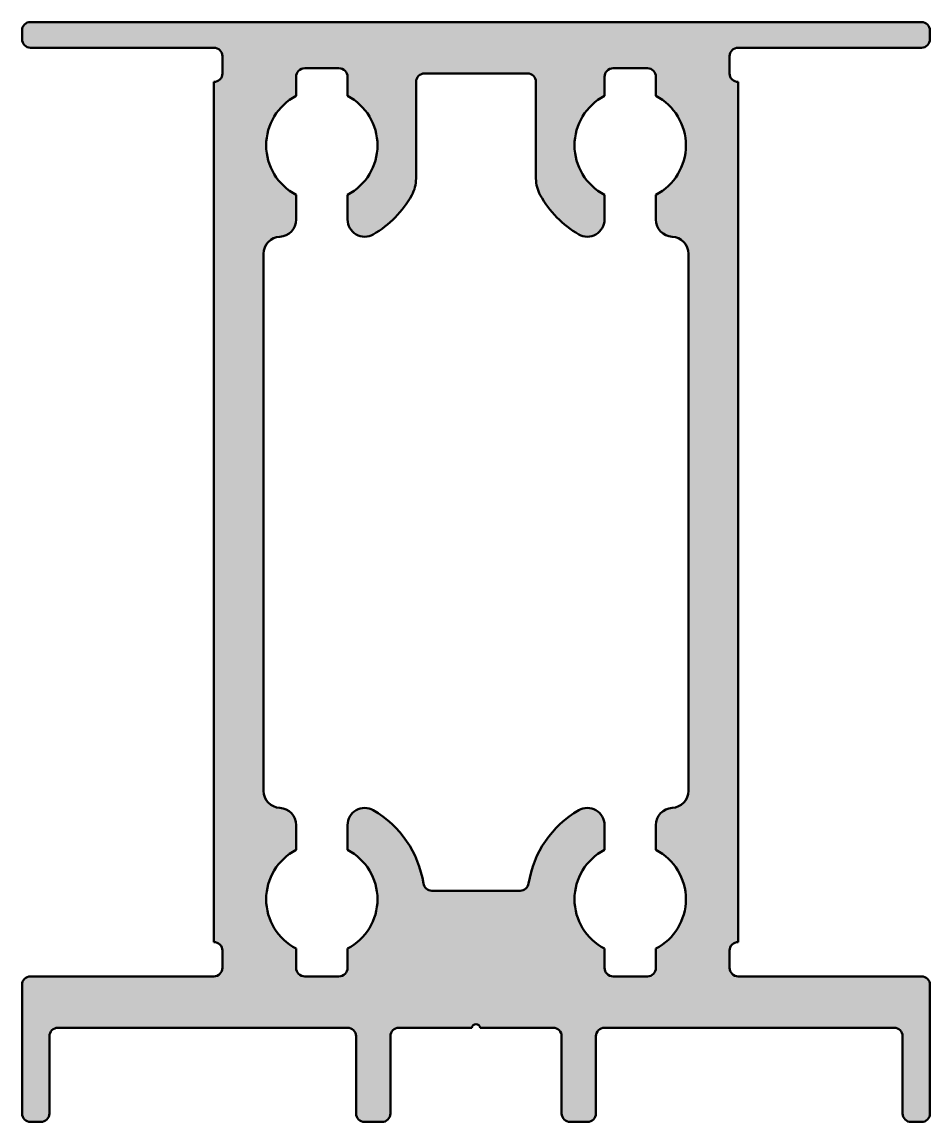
# Model space of a CAD drawing. Extents: x 0 to 53, y 0 to 64.2.
import ezdxf

# ---------------------------------------------------------------- set-up
doc = ezdxf.new("R2010")
doc.units = 0
doc.layers.add('0S-Alu contour', color=7, linetype='Continuous', lineweight=50)
doc.layers.add('0S-Alu hatch', color=252, linetype='Continuous', lineweight=25)

# ---------------------------------------------------------------- blocks, each defined once
blk = doc.blocks.new('324300__2AAA5F1A_5948_4C74_90EB_8D8B27B6CE67_')
at = {"layer": '0S-Alu hatch'}
h = blk.add_hatch(color=256, dxfattribs=at)
edge = h.paths.add_edge_path()
edge.add_ellipse((52.49999999999998, 63.70000499999999), major_axis=(-0.5000000000000142, 0), ratio=1, start_angle=180, end_angle=269.9999999999992, ccw=False)
edge.add_line((52.99999999999999, 63.70000500000001), (53, 63.20000099999997))
edge.add_ellipse((52.5, 63.20000099999998), major_axis=(-0.5, 0), ratio=1, start_angle=90, end_angle=180, ccw=False)
edge.add_line((52.5, 62.70000099999998), (41.79999900000001, 62.70000099999999))
edge.add_arc((41.79999900000001, 62.20000099999999), 0.5000000000000071, 90.00000000000081, 180)
edge.add_line((41.299999, 62.20000099999999), (41.29999899999999, 61.200005))
edge.add_arc((41.79999899999999, 61.20000500000003), 0.5000000000000071, 180, 270.0000000000033)
edge.add_line((41.79999900000002, 60.70000500000002), (41.79999900000001, 10.49999599999999))
edge.add_arc((41.799999, 9.999995999999985), 0.5, 89.99999999999837, 180)
edge.add_line((41.299999, 9.999995999999985), (41.29999899999999, 8.999999999999995))
edge.add_arc((41.79999899999999, 8.999999999999998), 0.5, 180, 270)
edge.add_line((41.79999899999999, 8.499999999999998), (52.5, 8.5))
edge.add_ellipse((52.5, 8.000000000000004), major_axis=(-0.4999999999999965, 0), ratio=1, start_angle=180, end_angle=270.0000000000008, ccw=False)
edge.add_line((53, 8), (53, 0.5))
edge.add_ellipse((52.5, 0.4999999999999953), major_axis=(-0.4999999999999929, 0), ratio=1, start_angle=89.9999999999992, end_angle=180, ccw=False)
edge.add_line((52.5, 0), (51.900002, 0))
edge.add_ellipse((51.90000199999999, 0.4999999999999958), major_axis=(-0.4999999999999958, 0), ratio=1, start_angle=0, end_angle=90.0000000000008, ccw=False)
edge.add_line((51.40000199999999, 0.5000000000000006), (51.40000199999999, 4.999999999999994))
edge.add_arc((50.90000199999998, 4.999999999999992), 0.5000000000000054, 0, 90)
edge.add_line((50.90000199999998, 5.499999999999998), (34.00000000000001, 5.499999999999999))
edge.add_arc((34, 4.999999999999996), 0.5, 89.9999999999992, 180)
edge.add_line((33.5, 4.999999999999996), (33.5, 0.5000000000000071))
edge.add_ellipse((33, 0.4999999999999991), major_axis=(-0.5, 0), ratio=1, start_angle=90, end_angle=180, ccw=False)
edge.add_line((33, 0), (32, 0))
edge.add_ellipse((32, 0.500000000000001), major_axis=(-0.500000000000001, 0), ratio=1, start_angle=0, end_angle=90, ccw=False)
edge.add_line((31.5, 0.5000000000000002), (31.50000000000001, 5.000000000000001))
edge.add_arc((31.00000000000001, 4.999999999999998), 0.5000000000000018, 0, 90.0000000000004)
edge.add_line((31, 5.5), (26.75045479255587, 5.5))
edge.add_arc((26.50099199999998, 5.447618537293573), 0.2549029276117714, 11.85852003341496, 168.1414799665824)
edge.add_line((26.25152920744408, 5.500000000000012), (22, 5.5))
edge.add_arc((22.00000000000001, 5.000000000000003), 0.4999999999999965, 90.0000000000004, 180)
edge.add_line((21.50000000000001, 5.000000000000003), (21.5, 0.5000000000000009))
edge.add_ellipse((21, 0.5000000000000057), major_axis=(-0.5000000000000036, 0), ratio=1, start_angle=89.9999999999996, end_angle=180, ccw=False)
edge.add_line((21, 0), (20, 0))
edge.add_ellipse((20, 0.5000000000000019), major_axis=(-0.5000000000000019, 0), ratio=1, start_angle=0, end_angle=90, ccw=False)
edge.add_line((19.5, 0.5000000000000006), (19.5, 5.000000000000001))
edge.add_arc((19, 5), 0.4999999999999992, 0, 90)
edge.add_line((19, 5.5), (2.099997999999999, 5.499999999999999))
edge.add_arc((2.099997999999998, 5), 0.4999999999999987, 89.99999999999991, 180)
edge.add_line((1.599997999999999, 5), (1.599998, 0.4999999999999992))
edge.add_ellipse((1.099998, 0.4999999999999992), major_axis=(-0.4999999999999993, 0), ratio=1, start_angle=90, end_angle=180, ccw=False)
edge.add_line((1.099998, 0), (0.4999999999999996, 0))
edge.add_ellipse((0.5, 0.4999999999999999), major_axis=(-0.4999999999999999, 0), ratio=1, start_angle=0, end_angle=90, ccw=False)
edge.add_line((0, 0.4999999999999999), (0, 7.999999999999997))
edge.add_ellipse((0.4999999999999955, 8), major_axis=(-0.4999999999999955, 0), ratio=1, start_angle=269.9999999999997, end_angle=360, ccw=False)
edge.add_line((0.4999999999999982, 8.499999999999996), (11.20000100000001, 8.499999999999998))
edge.add_arc((11.20000100000001, 8.99999999999999), 0.4999999999999912, 270, 360)
edge.add_line((11.700001, 8.999999999999991), (11.700001, 9.99999999999999))
edge.add_arc((11.20000100000001, 9.99999999999999), 0.4999999999999929, 0, 90.00000000000063)
edge.add_line((11.200001, 10.49999999999998), (11.200001, 60.70000100000001))
edge.add_arc((11.20000100000001, 61.200001), 0.4999999999999894, 269.9999999999986, 360)
edge.add_line((11.700001, 61.20000099999999), (11.700001, 62.200001))
edge.add_arc((11.200001, 62.200001), 0.5, 0, 89.99999999999959)
edge.add_line((11.200001, 62.700001), (0.4999999999999858, 62.700001))
edge.add_ellipse((0.4999999999999878, 63.20000099999998), major_axis=(-0.4999999999999858, 0), ratio=1, start_angle=0, end_angle=89.99999999999977, ccw=False)
edge.add_line((0, 63.20000099999998), (0, 63.700005))
edge.add_ellipse((0.5000000000000049, 63.70000499999999), major_axis=(-0.5000000000000049, 0), ratio=1, start_angle=269.99999999999955, end_angle=360, ccw=False)
edge.add_line((0.5000000000000089, 64.200005), (52.49999999999999, 64.200005))
edge = h.paths.add_edge_path()
edge.add_line((34.00099199999998, 54.11685935133232), (34.00099199999998, 52.66987298107781))
edge.add_ellipse((33.00099199999997, 52.6698729810778), major_axis=(-1.000000000000001, 0), ratio=1, start_angle=60, end_angle=180, ccw=False)
edge.add_ellipse((35.50099199999996, 56.99999999999998), major_axis=(-5.999999999999983, 0), ratio=1, start_angle=28.95502437186019, end_angle=60, ccw=False)
edge.add_ellipse((32.00099199999993, 55.06350832689625), major_axis=(-1.999999999999943, 0), ratio=1, start_angle=0, end_angle=28.9550243718611, ccw=False)
edge.add_line((30.00099199999998, 55.06350832689625), (30.00099199999998, 60.70000100000001))
edge.add_arc((29.500992, 60.70000100000003), 0.4999999999999787, 0, 89.99999999999876)
edge.add_line((29.50099200000001, 61.20000100000001), (23.50099199999998, 61.20000099999999))
edge.add_arc((23.50099199999998, 60.700001), 0.4999999999999965, 89.99999999999959, 180)
edge.add_line((23.00099199999998, 60.700001), (23.00099199999998, 55.06350832689629))
edge.add_ellipse((21.00099200000004, 55.06350832689628), major_axis=(-1.999999999999934, 0), ratio=1, start_angle=151.0449756281407, end_angle=180, ccw=False)
edge.add_ellipse((17.50099199999995, 57.00000000000003), major_axis=(-6.000000000000038, 0), ratio=1, start_angle=120, end_angle=151.0449756281404, ccw=False)
edge.add_ellipse((20.00099199999997, 52.66987298107779), major_axis=(-0.9999999999999893, 0), ratio=1, start_angle=0, end_angle=120.0000000000004, ccw=False)
edge.add_line((19.00099199999997, 52.66987298107779), (19.00099199999997, 54.11685935133231))
edge.add_arc((17.50099199999997, 57.00000000000001), 3.249999999999999, 297.4864262503812, 422.5135737496187)
edge.add_line((19.00099199999997, 59.8831406486677), (19.00099199999997, 60.999999))
edge.add_arc((18.50099199999996, 60.999999), 0.5, 0, 89.99999999999959)
edge.add_line((18.50099199999997, 61.499999), (16.50099199999997, 61.499999))
edge.add_arc((16.50099199999997, 60.999999), 0.5, 90, 180)
edge.add_line((16.00099199999997, 60.999999), (16.00099199999997, 59.8831406486677))
edge.add_arc((17.50099199999998, 57), 3.25, 117.4864262503813, 242.5135737496187)
edge.add_line((16.00099199999997, 54.1168593513323), (16.00099199999997, 52.6667363769791))
edge.add_ellipse((15.00099199999997, 52.6667363769791), major_axis=(-1.000000000000001, 0), ratio=1, start_angle=92.8375300383716, end_angle=180, ccw=False)
edge.add_arc((15.1, 50.66918852625412), 1.000000000000005, 92.83753003837182, 180)
edge.add_line((14.1, 50.66918852625412), (14.1, 19.33081147374588))
edge.add_arc((15.09999999999999, 19.33081147374588), 0.9999999999999974, 180, 267.1624699616286)
edge.add_ellipse((15.00099199999997, 17.3332636230209), major_axis=(-1.000000000000001, 0), ratio=1, start_angle=180, end_angle=267.1624699616283, ccw=False)
edge.add_line((16.00099199999997, 17.3332636230209), (16.00099199999997, 15.8831406486677))
edge.add_arc((17.50099199999997, 13), 3.25, 117.4864262503813, 242.5135737496188)
edge.add_line((16.00099199999998, 10.1168593513323), (16.00099199999997, 9.000001))
edge.add_arc((16.50099199999998, 9.000001000000003), 0.5000000000000036, 180, 270.0000000000004)
edge.add_line((16.50099199999998, 8.500001), (18.50099199999997, 8.500001))
edge.add_arc((18.50099199999997, 9.000001), 0.5, 270, 360)
edge.add_line((19.00099199999997, 9.000001), (19.00099199999997, 10.1168593513323))
edge.add_arc((17.50099199999997, 13), 3.25, 297.4864262503814, 422.5135737496186)
edge.add_line((19.00099199999997, 15.8831406486677), (19.00099199999997, 17.3301270189222))
edge.add_ellipse((20.00099199999997, 17.33012701892219), major_axis=(-0.9999999999999959, 0), ratio=1, start_angle=239.9999999999999, end_angle=360, ccw=False)
edge.add_ellipse((17.50099199999995, 12.99999999999999), major_axis=(-6.000000000000015, 0), ratio=1, start_angle=188.8498920193699, end_angle=239.9999999999999, ccw=False)
edge.add_arc((23.92360813363265, 14.00000099999999), 0.4999999999999841, 188.8498920193707, 270.0000000000008)
edge.add_line((23.92360813363266, 13.500001), (29.07837586636727, 13.500001))
edge.add_arc((29.07837586636727, 14.00000099999998), 0.4999999999999872, 270.0000000000004, 351.1501079806302)
edge.add_ellipse((35.50099199999998, 12.99999999999997), major_axis=(-6.000000000000021, 0), ratio=1, start_angle=299.9999999999999, end_angle=351.15010798062997, ccw=False)
edge.add_ellipse((33.00099199999998, 17.33012701892219), major_axis=(-1, 0), ratio=1, start_angle=180, end_angle=299.99999999999994, ccw=False)
edge.add_line((34.00099199999998, 17.33012701892219), (34.00099199999998, 15.8831406486677))
edge.add_arc((35.50099199999996, 13), 3.249999999999994, 117.486426250381, 242.5135737496189)
edge.add_line((34.00099199999998, 10.1168593513323), (34.00099199999998, 9.000000999999996))
edge.add_arc((34.50099199999999, 9.000000999999997), 0.5000000000000018, 180, 270)
edge.add_line((34.50099199999999, 8.500000999999996), (36.50099199999998, 8.500000999999996))
edge.add_arc((36.50099199999997, 9.000000999999987), 0.4999999999999929, 270.0000000000017, 360)
edge.add_line((37.00099199999996, 9.000001), (37.00099199999997, 10.11685935133229))
edge.add_arc((35.50099199999997, 13), 3.250000000000002, 297.4864262503812, 422.5135737496187)
edge.add_line((37.00099199999997, 15.8831406486677), (37.00099199999998, 17.3332636230209))
edge.add_ellipse((38.00099199999998, 17.33326362302089), major_axis=(-1.000000000000001, 0), ratio=1, start_angle=272.8375300383716, end_angle=360, ccw=False)
edge.add_arc((37.9020872270814, 19.32872880330853), 0.9979147729186195, 272.8375300383711, 360)
edge.add_line((38.90000200000002, 19.32872880330853), (38.900002, 50.67127119669144))
edge.add_arc((37.90208722708137, 50.67127119669145), 0.9979147729186323, 0, 87.16246996162732)
edge.add_ellipse((38.00099199999998, 52.6667363769791), major_axis=(-1, 0), ratio=1, start_angle=0, end_angle=87.1624699616284, ccw=False)
edge.add_line((37.00099199999998, 52.6667363769791), (37.00099199999998, 54.11685935133231))
edge.add_arc((35.50099199999996, 57.00000000000001), 3.250000000000008, 297.4864262503815, 422.5135737496186)
edge.add_line((37.00099199999997, 59.88314064866772), (37.00099199999997, 60.999999))
edge.add_arc((36.50099199999997, 60.999999), 0.5, 0, 90)
edge.add_line((36.50099199999997, 61.499999), (34.50099199999997, 61.499999))
edge.add_arc((34.50099199999997, 60.999999), 0.5, 90, 180)
edge.add_line((34.00099199999997, 60.999999), (34.00099199999996, 59.88314064866771))
edge.add_arc((35.50099199999996, 57.00000000000002), 3.249999999999989, 117.4864262503813, 242.5135737496191)
at = {"layer": '0S-Alu contour', "color": 7}
for points in [[(0, 63.20000099999998), (0, 63.700005)], [(0.5000000000000089, 64.200005), (52.49999999999999, 64.200005)], [(52.99999999999999, 63.70000500000001), (53, 63.20000099999997)], [(11.200001, 62.700001), (0.4999999999999857, 62.700001)], [(52.5, 62.70000099999998), (41.79999900000001, 62.70000099999999)], [(11.700001, 61.20000099999999), (11.700001, 62.200001)], [(41.299999, 62.20000099999999), (41.29999899999999, 61.200005)], [(16.00099199999997, 60.999999), (16.00099199999997, 59.8831406486677)], [(18.50099199999997, 61.499999), (16.50099199999997, 61.499999)], [(19.00099199999997, 59.8831406486677), (19.00099199999997, 60.999999)], [(29.50099200000001, 61.20000100000001), (23.50099199999998, 61.20000099999999)], [(34.00099199999997, 60.999999), (34.00099199999996, 59.88314064866771)], [(36.50099199999997, 61.499999), (34.50099199999997, 61.499999)], [(37.00099199999997, 59.88314064866772), (37.00099199999997, 60.999999)], [(11.200001, 10.49999999999998), (11.200001, 60.70000100000001)], [(23.00099199999998, 60.700001), (23.00099199999998, 55.06350832689629)], [(30.00099199999998, 55.06350832689625), (30.00099199999998, 60.70000100000001)], [(41.79999900000002, 60.70000500000002), (41.79999900000001, 10.49999599999998)], [(16.00099199999997, 54.1168593513323), (16.00099199999997, 52.6667363769791)], [(19.00099199999997, 52.66987298107779), (19.00099199999997, 54.11685935133231)], [(34.00099199999998, 54.11685935133232), (34.00099199999998, 52.66987298107781)], [(37.00099199999998, 52.6667363769791), (37.00099199999998, 54.11685935133231)], [(14.1, 50.66918852625412), (14.1, 19.33081147374588)], [(38.90000200000002, 19.32872880330853), (38.900002, 50.67127119669144)], [(16.00099199999997, 17.3332636230209), (16.00099199999997, 15.8831406486677)], [(19.00099199999997, 15.8831406486677), (19.00099199999997, 17.3301270189222)], [(34.00099199999998, 17.33012701892219), (34.00099199999998, 15.8831406486677)], [(37.00099199999997, 15.8831406486677), (37.00099199999998, 17.3332636230209)], [(23.92360813363266, 13.500001), (29.07837586636727, 13.500001)], [(11.700001, 8.999999999999991), (11.700001, 9.99999999999999)], [(16.00099199999998, 10.1168593513323), (16.00099199999997, 9.000001)], [(19.00099199999997, 9.000001), (19.00099199999997, 10.1168593513323)], [(34.00099199999998, 10.1168593513323), (34.00099199999998, 9.000000999999996)], [(37.00099199999996, 9.000001), (37.00099199999997, 10.11685935133229)], [(41.299999, 9.999995999999985), (41.29999899999999, 8.999999999999995)], [(0.4999999999999982, 8.499999999999996), (11.20000100000001, 8.499999999999998)], [(16.50099199999998, 8.500001), (18.50099199999997, 8.500001)], [(34.50099199999999, 8.500000999999996), (36.50099199999998, 8.500000999999996)], [(41.79999899999999, 8.499999999999998), (52.5, 8.5)], [(0, 0.4999999999999999), (0, 7.999999999999997)], [(53, 8), (53, 0.5)], [(19, 5.5), (2.099997999999999, 5.499999999999999)], [(26.25152920744408, 5.500000000000012), (22, 5.5)], [(31, 5.5), (26.75045479255587, 5.5)], [(50.90000199999998, 5.499999999999998), (34.00000000000001, 5.499999999999999)], [(1.599997999999999, 5), (1.599998, 0.4999999999999993)], [(19.5, 0.5000000000000006), (19.5, 5.000000000000001)], [(21.50000000000001, 5.000000000000003), (21.5, 0.5000000000000008)], [(31.5, 0.5000000000000002), (31.50000000000001, 5.000000000000001)], [(33.5, 4.999999999999996), (33.5, 0.5000000000000071)], [(51.40000199999999, 0.5000000000000006), (51.40000199999999, 4.999999999999994)], [(1.099998, 0), (0.4999999999999997, 0)], [(21, 0), (20, 0)], [(33, 0), (32, 0)], [(52.5, 0), (51.900002, 0)]]:
    blk.add_lwpolyline(points, dxfattribs=at)
at = {"layer": '0S-Alu contour', "color": 7, "extrusion": (0, 0, -1)}
for centre, radius, start, end in [((-0.5000000000000049, 63.70000499999999), 0.5000000000000049, 0, 90.00000000000045), ((-52.49999999999998, 63.70000499999999), 0.5000000000000142, 90.00000000000081, 180), ((-0.4999999999999878, 63.20000099999998), 0.4999999999999858, 270.0000000000002, 0), ((-52.5, 63.20000099999998), 0.5, 180, 270), ((-21.00099200000004, 55.06350832689628), 1.999999999999934, 180, 208.9550243718594), ((-32.00099199999993, 55.06350832689625), 1.999999999999943, 331.0449756281389, 0), ((-17.50099199999995, 57.00000000000003), 6.000000000000038, 208.9550243718596, 240), ((-35.50099199999996, 56.99999999999998), 5.999999999999984, 300, 331.0449756281398), ((-15.00099199999997, 52.6667363769791), 1.000000000000001, 180, 267.1624699616284), ((-20.00099199999997, 52.66987298107779), 0.9999999999999893, 239.9999999999996, 0), ((-33.00099199999997, 52.6698729810778), 1.000000000000001, 180, 300), ((-38.00099199999998, 52.6667363769791), 1, 272.8375300383716, 0), ((-15.00099199999997, 17.3332636230209), 1.000000000000001, 92.83753003837172, 180), ((-20.00099199999997, 17.33012701892219), 0.9999999999999959, 0, 120.0000000000001), ((-17.50099199999995, 12.99999999999999), 6.000000000000016, 120.0000000000001, 171.1501079806301), ((-35.50099199999998, 12.99999999999997), 6.000000000000021, 8.849892019370014, 60.0000000000001), ((-33.00099199999998, 17.33012701892219), 1, 60.00000000000006, 180), ((-38.00099199999998, 17.33326362302089), 1.000000000000001, 0, 87.16246996162837), ((-0.4999999999999955, 8), 0.4999999999999955, 0, 90.0000000000003), ((-52.5, 8.000000000000004), 0.4999999999999965, 89.9999999999992, 180), ((-0.5, 0.4999999999999999), 0.4999999999999999, 270.0000000000001, 0), ((-1.099998, 0.4999999999999992), 0.4999999999999993, 180, 270), ((-20, 0.5000000000000019), 0.5000000000000019, 270, 0), ((-21, 0.5000000000000057), 0.5000000000000036, 180, 270.0000000000004), ((-32, 0.500000000000001), 0.500000000000001, 270, 0), ((-33, 0.4999999999999991), 0.5, 180, 270), ((-51.90000199999999, 0.4999999999999958), 0.4999999999999958, 269.9999999999992, 0), ((-52.5, 0.4999999999999953), 0.4999999999999929, 180, 270.0000000000008)]:
    blk.add_arc(centre, radius, start, end, dxfattribs=at)
at = {"layer": '0S-Alu contour', "color": 7}
for centre, radius, start, end in [((11.200001, 62.200001), 0.5, 0, 89.99999999999959), ((41.79999900000001, 62.20000099999999), 0.5000000000000071, 90.00000000000081, 180), ((11.20000100000001, 61.200001), 0.4999999999999894, 269.9999999999986, 0), ((16.50099199999997, 60.999999), 0.5, 90, 180), ((18.50099199999996, 60.999999), 0.5, 0, 89.99999999999959), ((23.50099199999998, 60.700001), 0.4999999999999965, 89.99999999999959, 180), ((29.500992, 60.70000100000003), 0.4999999999999787, 0, 89.99999999999876), ((34.50099199999997, 60.999999), 0.5, 90, 180), ((36.50099199999997, 60.999999), 0.5, 0, 90), ((41.79999899999999, 61.20000500000003), 0.5000000000000071, 180, 270.0000000000033), ((17.50099199999998, 57), 3.25, 117.4864262503813, 242.5135737496187), ((17.50099199999997, 57.00000000000001), 3.249999999999999, 297.4864262503812, 62.5135737496187), ((35.50099199999996, 57.00000000000002), 3.249999999999989, 117.4864262503813, 242.5135737496191), ((35.50099199999996, 57.00000000000001), 3.250000000000008, 297.4864262503815, 62.51357374961866), ((15.1, 50.66918852625412), 1.000000000000005, 92.83753003837182, 180), ((37.90208722708137, 50.67127119669145), 0.9979147729186323, 0, 87.16246996162732), ((15.09999999999999, 19.33081147374588), 0.9999999999999974, 180, 267.1624699616286), ((37.9020872270814, 19.32872880330853), 0.9979147729186195, 272.8375300383711, 0), ((17.50099199999997, 13), 3.25, 117.4864262503813, 242.5135737496188), ((17.50099199999997, 13), 3.25, 297.4864262503814, 62.51357374961866), ((35.50099199999996, 13), 3.249999999999994, 117.486426250381, 242.5135737496189), ((35.50099199999997, 13), 3.250000000000002, 297.4864262503812, 62.51357374961873), ((23.92360813363265, 14.00000099999999), 0.4999999999999841, 188.8498920193707, 270.0000000000008), ((29.07837586636727, 14.00000099999998), 0.4999999999999872, 270.0000000000004, 351.1501079806302), ((11.20000100000001, 9.99999999999999), 0.4999999999999929, 0, 90.00000000000063), ((41.799999, 9.999995999999985), 0.5, 89.99999999999837, 180), ((11.20000100000001, 8.99999999999999), 0.4999999999999912, 270, 0), ((16.50099199999998, 9.000001000000003), 0.5000000000000036, 180, 270.0000000000004), ((18.50099199999997, 9.000001), 0.5, 270, 0), ((34.50099199999999, 9.000000999999997), 0.5000000000000018, 180, 270), ((36.50099199999997, 9.000000999999987), 0.4999999999999929, 270.0000000000017, 0), ((41.79999899999999, 8.999999999999998), 0.5, 180, 270), ((2.099997999999998, 5), 0.4999999999999987, 89.99999999999991, 180), ((19, 5), 0.4999999999999992, 0, 90), ((22.00000000000001, 5.000000000000003), 0.4999999999999965, 90.0000000000004, 180), ((26.50099199999998, 5.447618537293573), 0.2549029276117714, 11.85852003341496, 168.1414799665824), ((31.00000000000001, 4.999999999999998), 0.5000000000000018, 0, 90.0000000000004), ((34, 4.999999999999996), 0.5, 89.9999999999992, 180), ((50.90000199999998, 4.999999999999992), 0.5000000000000054, 0, 90)]:
    blk.add_arc(centre, radius, start, end, dxfattribs=at)
blk = doc.blocks.new('324300__3229042F_A852_4D9A_AFD5_ADC5CD6FF647_')
at = {"layer": '0S-Alu contour', "color": 7}
blk.add_blockref('324300__2AAA5F1A_5948_4C74_90EB_8D8B27B6CE67_', (0, 0), dxfattribs=at)

msp = doc.modelspace()

# ---------------------------------------------------------------- block references
at = {"layer": '0S-Alu contour', "color": 7}
msp.add_blockref('324300__3229042F_A852_4D9A_AFD5_ADC5CD6FF647_', (0, 0), dxfattribs=at)

doc.saveas('drawing.dxf')
